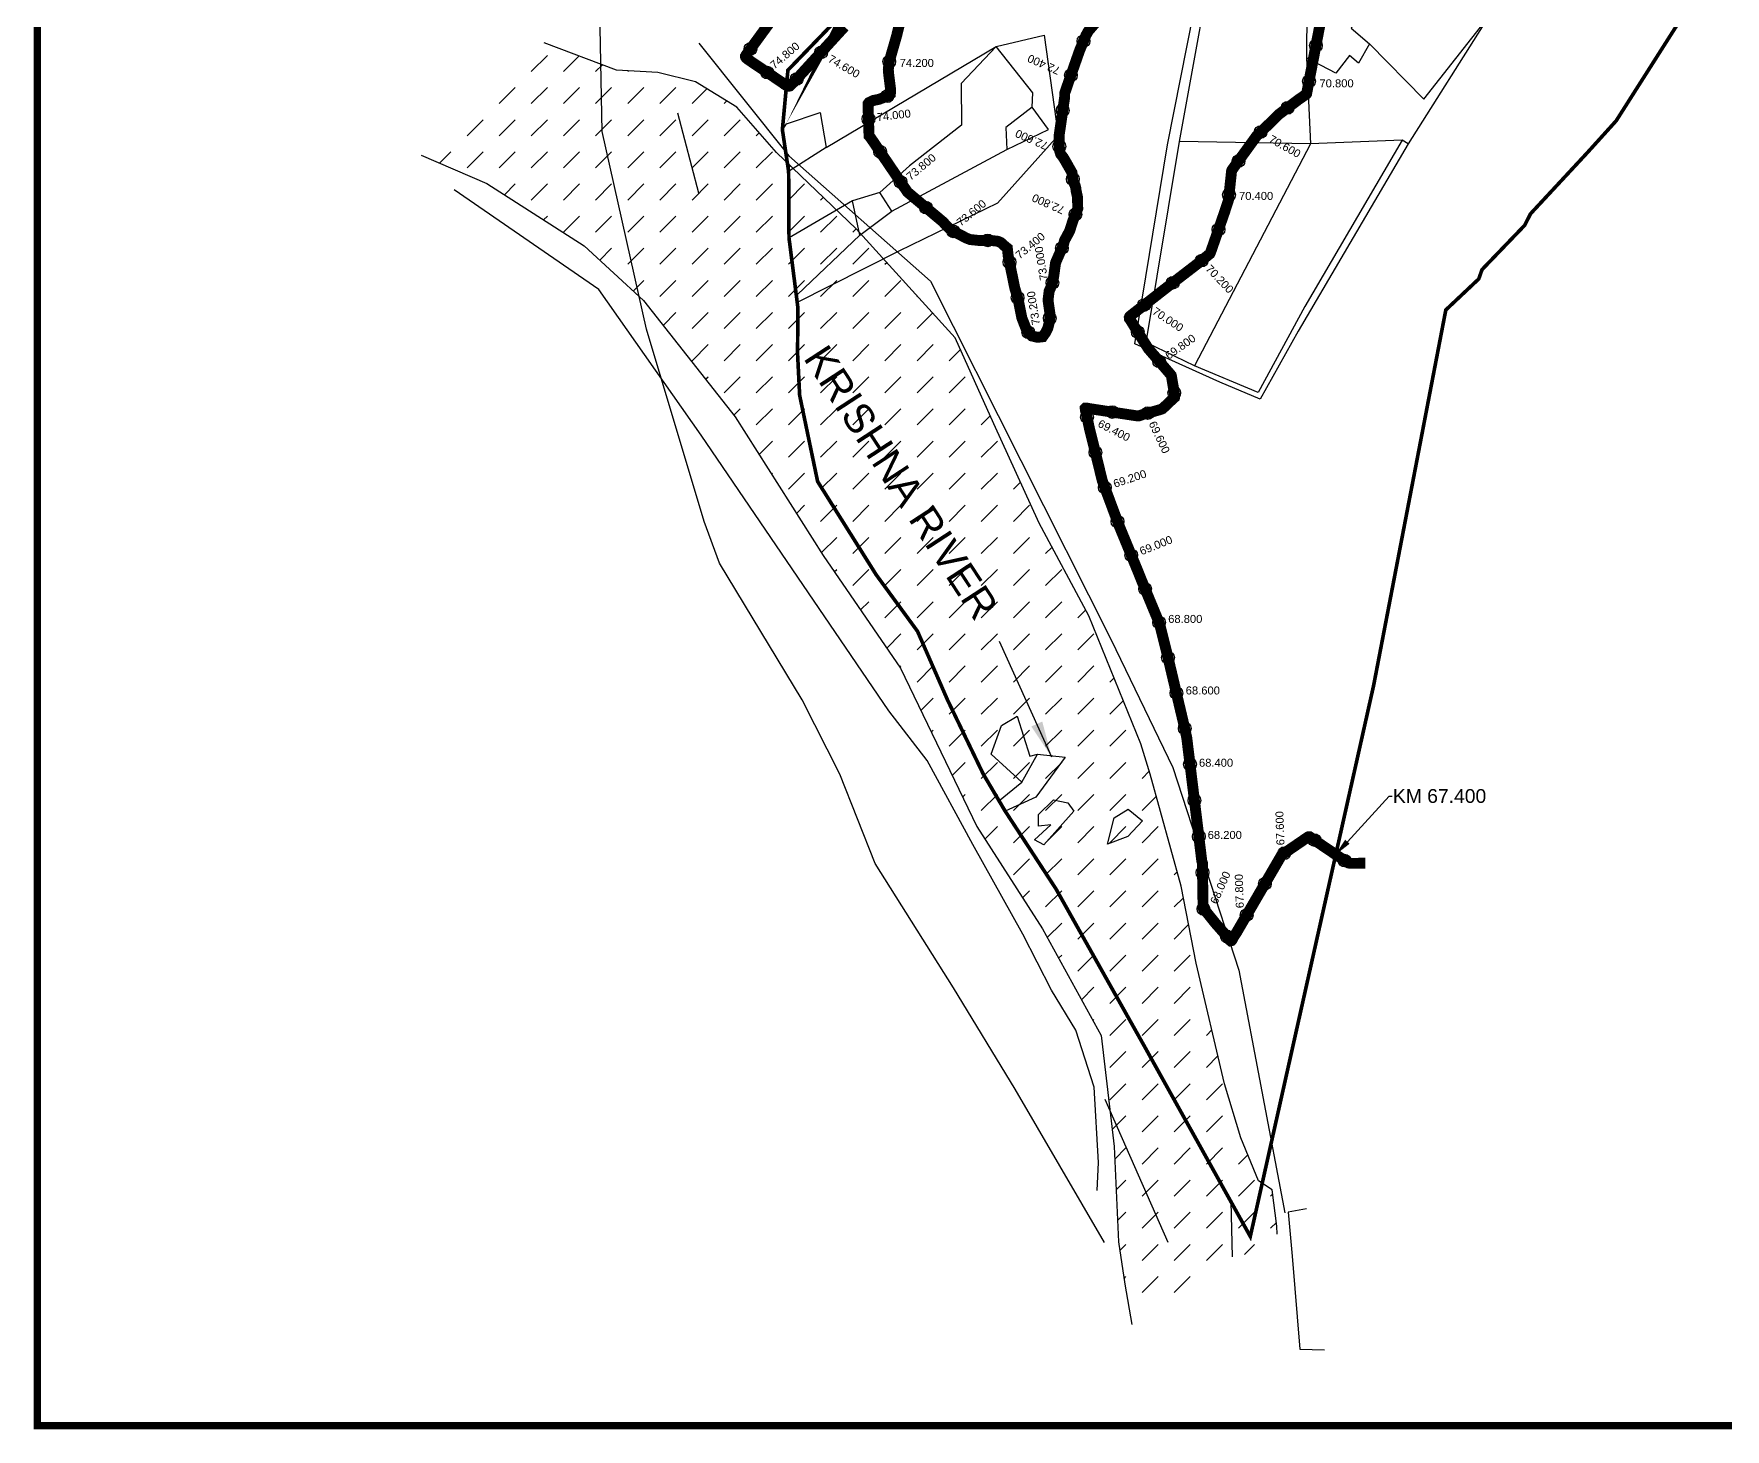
# Model space of a CAD drawing. Header units: millimetres. Extents: x 378349 to 385769, y 1843140 to 1853030.
# Drawn here: x 378349 to 382999, y 1843140 to 1846978 of the extents above; entities that cross this region are included whole.
import ezdxf
from ezdxf import colors
from ezdxf.entities.mleader import LeaderData, LeaderLine
from ezdxf.math import Vec2, Vec3

# ---------------------------------------------------------------- set-up
doc = ezdxf.new("R2010")
doc.units = ezdxf.units.MM
doc.header["$PDMODE"] = 32
doc.header["$PDSIZE"] = 35
for name, color, linetype in [('BND', 6, 'Continuous'), ('Boundry', 5, 'Continuous'), ('FRL', 3, 'Continuous'), ('Plot', 7, 'Continuous'), ('points', 161, 'Continuous'), ('ROAD', 1, 'Continuous'), ('SY.AREA', 7, 'Continuous'), ('TEXT', 7, 'Continuous')]:
    doc.layers.add(name, color=color, linetype=linetype)
doc.styles.get("Standard").update_dxf_attribs({"font": 'arial.ttf'})
doc.dimstyles.get("Standard").update_dxf_attribs({"dimtxt": 0.18, "dimasz": 0.18, "dimexe": 0.18, "dimexo": 0.0625, "dimgap": 0.09, "dimtad": 0, "dimtih": 1, "dimtoh": 1, "dimdec": 4, "dimzin": 0, "dimdsep": 46, "dimtxsty": 'Standard', "dimcen": 0.09, "dimadec": 0, "dimazin": 0, "dimtfac": 1, "dimtdec": 4, "dimtofl": 0, "dimtmove": 0, "dimatfit": 3, "dimfxl": 1, "dimtolj": 1, "dimtzin": 0, "dimarcsym": 0})
pattern_1 = [(45, (0, 0), (7.105427357601002e-15, 88.38834764831844), [62.5, -62.5])]

msp = doc.modelspace()

# ---------------------------------------------------------------- hatches: boundary and pattern name
h = msp.add_hatch()
h.set_pattern_fill('DASH', color=4, scale=500, angle=45)
h.set_pattern_definition(pattern_1)
h.paths.add_polyline_path([(381367.7435009257, 1843427.742773472), (381767.3264677152, 1843676.711494958), (381766.789963513, 1843698.611432808), (381753.6664612794, 1843798.71121211), (381716.2500094324, 1843823.006894159), (381667.3099383314, 1843941.111769705), (381622.6584459155, 1844089.777797415), (381544.3557838376, 1844421.844324334), (381503.4251854528, 1844633.693433078), (381417.8434766732, 1844942.175498353), (381392.4004311546, 1845025.035022047), (381249.4841004083, 1845377.702537159), (381113.0300533817, 1845632.51751527), (380988.4412268637, 1845905.110390029), (380881.651186148, 1846142.147625556), (380609.3417205295, 1846442.194156512), (380390.7812186249, 1846651.714723157), (380281.837338022, 1846776.73928508), (380168.2580027807, 1846846.197289445), (380063.949958837, 1846871.665352767), (379950.3706235958, 1846878.611076171), (379751.5985135496, 1846953.80600565), (379413.3301180364, 1846644.60878128), (379594.0075370957, 1846566.820613845), (379861.5910088692, 1846395.28082746), (380024.4794484383, 1846245.096024573), (380277.1495463736, 1845924.759409086), (380518.5171421731, 1845543.036113312), (380731.725134193, 1845233.639362685), (380941.2687714348, 1844797.394379838), (381122.2944682838, 1844516.124550518), (381283.2063261578, 1844222.80034836), (381319.4113127189, 1843917.421773366), (381330.9029157319, 1843655.608535604), (381348.5469826432, 1843538.650829866)])
h = msp.add_hatch()
h.set_pattern_fill('DASH', color=4, scale=500, angle=45)
h.set_pattern_definition(pattern_1)
h.paths.add_polyline_path([(381367.7435009258, 1843427.742773472), (381767.3264677153, 1843676.711494958), (381766.789963513, 1843698.611432808), (381753.6664612794, 1843798.71121211), (381716.2500094324, 1843823.006894159), (381667.3099383314, 1843941.111769705), (381622.6584459155, 1844089.777797415), (381544.3557838376, 1844421.844324334), (381503.4251854528, 1844633.693433078), (381417.8434766732, 1844942.175498353), (381392.4004311546, 1845025.035022047), (381249.4841004083, 1845377.702537159), (381113.0300533817, 1845632.51751527), (380988.4412268637, 1845905.110390029), (380881.651186148, 1846142.147625556), (380609.3417205295, 1846442.194156512), (380390.7812186249, 1846651.714723157), (380281.837338022, 1846776.73928508), (380168.2580027807, 1846846.197289445), (380063.949958837, 1846871.665352767), (379950.3706235958, 1846878.611076171), (379751.5985135496, 1846953.80600565), (379413.3301180364, 1846644.60878128), (379594.0075370957, 1846566.820613845), (379861.5910088692, 1846395.28082746), (380024.4794484383, 1846245.096024573), (380277.1495463736, 1845924.759409086), (380518.5171421731, 1845543.036113312), (380731.725134193, 1845233.639362685), (380941.2687714348, 1844797.394379838), (381122.2944682838, 1844516.124550518), (381283.2063261578, 1844222.80034836), (381319.4113127189, 1843917.421773366), (381330.9029157319, 1843655.608535604), (381348.5469826432, 1843538.650829866)])

# ---------------------------------------------------------------- linework, layer by layer
at = {"color": 4}
for points in [[(381767.3264677153, 1843676.711494958), (381766.789963513, 1843698.611432808), (381753.6664612794, 1843798.71121211), (381716.2500094324, 1843823.006894159), (381667.3099383314, 1843941.111769705), (381622.6584459155, 1844089.777797415), (381544.3557838376, 1844421.844324334), (381503.4251854528, 1844633.693433078), (381417.8434766732, 1844942.175498353), (381392.4004311546, 1845025.035022047), (381249.4841004083, 1845377.702537159), (381113.0300533817, 1845632.51751527), (380988.4412268637, 1845905.110390029), (380881.651186148, 1846142.147625556), (380609.3417205295, 1846442.194156512), (380390.7812186249, 1846651.714723157), (380281.837338022, 1846776.73928508), (380168.2580027807, 1846846.197289445), (380063.949958837, 1846871.665352767), (379950.3706235958, 1846878.611076171), (379751.5985135497, 1846953.80600565)], [(381767.3264677153, 1843676.711494958), (381766.789963513, 1843698.611432808), (381753.6664612794, 1843798.71121211), (381716.2500094324, 1843823.006894159), (381667.3099383314, 1843941.111769705), (381622.6584459155, 1844089.777797415), (381544.3557838376, 1844421.844324334), (381503.4251854528, 1844633.693433078), (381417.8434766732, 1844942.175498353), (381392.4004311546, 1845025.035022047), (381249.4841004083, 1845377.702537159), (381113.0300533817, 1845632.51751527), (380988.4412268637, 1845905.110390029), (380881.651186148, 1846142.147625556), (380609.3417205295, 1846442.194156512), (380390.7812186249, 1846651.714723157), (380281.837338022, 1846776.73928508), (380168.2580027807, 1846846.197289445), (380063.949958837, 1846871.665352767), (379950.3706235958, 1846878.611076171), (379751.5985135497, 1846953.80600565)], [(380177.1674275205, 1846952.942557683), (380424.9164107151, 1846642.908920939), (380814.0638406716, 1846298.092724168), (381310.5371239758, 1845311.161667144), (381480.0051223813, 1844960.075703001), (381662.1793098967, 1844402.249755705), (381788.8005246483, 1843735.157470668)], [(380177.1674275205, 1846952.942557683), (380424.9164107151, 1846642.908920939), (380814.0638406716, 1846298.092724168), (381310.5371239758, 1845311.161667144), (381480.0051223813, 1844960.075703001), (381662.1793098967, 1844402.249755705), (381788.8005246483, 1843735.157470668)], [(380177.1674275205, 1846952.942557683), (380424.9164107151, 1846642.908920939), (380814.0638406716, 1846298.092724168), (381310.5371239758, 1845311.161667144), (381480.0051223813, 1844960.075703001), (381662.1793098967, 1844402.249755705), (381788.8005246483, 1843735.157470668)], [(379413.330118035, 1846644.608781279), (379594.0075370957, 1846566.820613845), (379861.5910088692, 1846395.28082746), (380024.4794484383, 1846245.096024573), (380277.1495463736, 1845924.759409086), (380518.5171421731, 1845543.036113312), (380731.725134193, 1845233.639362685), (380941.2687714348, 1844797.394379838), (381122.2944682838, 1844516.124550518), (381283.2063261578, 1844222.80034836), (381319.4113127189, 1843917.421773366), (381330.9029157319, 1843655.608535604), (381348.5469826432, 1843538.650829866), (381367.7435009257, 1843427.742773472)], [(379413.330118035, 1846644.608781279), (379594.0075370957, 1846566.820613845), (379861.5910088692, 1846395.28082746), (380024.4794484383, 1846245.096024573), (380277.1495463736, 1845924.759409086), (380518.5171421731, 1845543.036113312), (380731.725134193, 1845233.639362685), (380941.2687714348, 1844797.394379838), (381122.2944682838, 1844516.124550518), (381283.2063261578, 1844222.80034836), (381319.4113127189, 1843917.421773366), (381330.9029157319, 1843655.608535604), (381348.5469826432, 1843538.650829866), (381367.7435009257, 1843427.742773472)], [(381271.9908272973, 1843796.737676972), (381276.0012040675, 1843873.314242519), (381264.2402768305, 1844080.860960695), (381213.2733972641, 1844237.500483365), (381146.6262352281, 1844347.147690862), (381068.0426382009, 1844501.255853207), (380930.8260973572, 1844747.962452051), (380805.3714375969, 1844979.005327814), (380699.5183232316, 1845116.064719162), (380183.1458944271, 1845874.321920603), (379902.5566874852, 1846274.704284043), (379504.0250566906, 1846549.122910486)], [(381271.9908272973, 1843796.737676972), (381276.0012040675, 1843873.314242519), (381264.2402768305, 1844080.860960695), (381213.2733972641, 1844237.500483365), (381146.6262352281, 1844347.147690862), (381068.0426382009, 1844501.255853207), (380930.8260973572, 1844747.962452051), (380805.3714375969, 1844979.005327814), (380699.5183232316, 1845116.064719162), (380183.1458944271, 1845874.321920603), (379902.5566874852, 1846274.704284043), (379504.0250566906, 1846549.122910486)], [(381271.9908272973, 1843796.737676972), (381276.0012040675, 1843873.314242519), (381264.2402768305, 1844080.860960695), (381213.2733972641, 1844237.500483365), (381146.6262352281, 1844347.147690862), (381068.0426382009, 1844501.255853207), (380930.8260973572, 1844747.962452051), (380805.3714375969, 1844979.005327814), (380699.5183232316, 1845116.064719162), (380183.1458944271, 1845874.321920603), (379902.5566874852, 1846274.704284043), (379504.0250566906, 1846549.122910486)]]:
    msp.add_lwpolyline(points, dxfattribs=at)
at = {"layer": 'BND', "lineweight": 30, "const_width": 10}
msp.add_lwpolyline([(380568.2549421153, 1847029.605576475), (380422.0160225868, 1846878.27202171), (380406.8238881928, 1846714.63012156), (380424.0281366577, 1846599.264874738), (380425.0203682315, 1846416.85577567), (380449.2672962332, 1846226.329021598), (380448.6460687466, 1846097.64472217), (380454.2910402617, 1845983.775910267), (380503.7083644912, 1845746.841501931), (380664.4905222919, 1845490.65302014), (380778.4516961345, 1845334.62500814), (380860.8242715875, 1845146.044171473), (380959.1613033373, 1844942.050461374), (381019.2653563477, 1844840.277204647), (381159.1189614779, 1844626.078894486), (381403.1806824381, 1844191.643510352), (381693.4151394584, 1843670.078749499), (381693.4151394584, 1843670.078749499), (382032.5825265399, 1845186.051104074), (382032.5825265399, 1845186.051104074), (382230.9938981012, 1846218.701384369), (382230.9938981012, 1846218.701384369), (382230.9938981012, 1846218.701384369), (382321.601208338, 1846304.128299496), (382330.5645984507, 1846329.67840528), (382447.7272292689, 1846451.459595152), (382464.0641586063, 1846483.388937502), (382621.3229900371, 1846652.655856589), (382699.4324131143, 1846739.008189129), (382919.9514720193, 1847086.166170573)], dxfattribs=at)
at = {"layer": 'Boundry'}
msp.add_lwpolyline([(381639.9692624155, 1843766.123465777), (381643.5980654898, 1843613.643923206)], dxfattribs=at)
msp.add_lwpolyline([(381639.9692624155, 1843766.123465777), (381643.5980654898, 1843613.643923206)], dxfattribs=at)
msp.add_lwpolyline([(381639.9692624155, 1843766.123465777), (381643.5980654898, 1843613.643923206)], dxfattribs=at)
at = {"layer": 'FRL', "color": 0, "const_width": 20}
msp.add_lwpolyline([(378358.5478343111, 1843149.91249165), (385759.1528246257, 1843149.91249165), (385759.1528246257, 1853019.954383618), (378358.5478343111, 1853019.954383618)], close=True, dxfattribs=at)
at = {"layer": 'FRL', "color": 84, "const_width": 30}
for points in [[(380665.9033461382, 1847208.144148958), (380660, 1847196), (380660.2597893518, 1847196.465013232)], [(380433.2228480263, 1847093.120113248), (380306.7281199967, 1846919.639904651), (380305.5242758674, 1846917.368503303), (380305.5242758674, 1846915.096984945), (380305.9254676721, 1846913.760845857), (380307.2631319747, 1846912.157455548), (380311.1423047091, 1846908.549798102), (380409.0755620563, 1846842.256167268), (380412.1053260201, 1846839.834992907), (380416.4985509463, 1846837.111230257), (380419.2252041561, 1846835.295466497), (380421.3459045731, 1846834.236173461), (380425.2847320836, 1846834.236173461), (380427.2538771236, 1846834.841467052), (380429.2232908789, 1846836.959936112), (380438.4638694319, 1846845.585223509), (380577.5710144373, 1846997.865062139)], [(381889.5496364821, 1847026.731704179), (381849.0128725807, 1846817.68391534), (381848.3703745197, 1846813.690709396), (381847.228066173, 1846812.050577895), (381826.3475509798, 1846797.68348463), (381770.6802398937, 1846755.771262142), (381745.4118740784, 1846730.651519647), (381710.5613926815, 1846697.094993132), (381643.9184089481, 1846605.029288126), (381642.4735272777, 1846602.893150531), (381641.8955208666, 1846600.583720879), (381634.0009367875, 1846526.759783785), (381633.7182483893, 1846522.526121949), (381632.5880322268, 1846517.821962234), (381630.5159692624, 1846511.989005445), (381622.4244169363, 1846487.188349673), (381588.8661869718, 1846390.804618501), (381584.0354936879, 1846376.921479283), (381582.1276157151, 1846373.174111698), (381580.189372924, 1846371.668307868), (381559.5877841161, 1846354.485832992), (381467.4861842005, 1846283.602946426), (381364.6950933334, 1846203.315835788), (381361.5368835005, 1846200.336171904), (381360.6595283483, 1846198.057749946), (381360.8349993788, 1846194.902804833), (381363.9932092116, 1846190.521008126), (381377.3139594743, 1846168.954981391), (381412.9923524254, 1846112.19217963), (381429.034919024, 1846093.674033706), (381473.1759600026, 1846042.336291295), (381474.9072920841, 1846040.260647955), (381475.9464137912, 1846038.946155747), (381476.7775499278, 1846035.625173208), (381485.2603515959, 1845985.406164996), (381485.7585495904, 1845981.424075018), (381485.2603515959, 1845978.337931882), (381480.6717707138, 1845974.265393045), (381454.6819045666, 1845949.597894842), (381451.75210266, 1845946.987632053), (381445.4966813463, 1845944.535684019), (381397.4211123005, 1845930.924008387), (381386.4548446853, 1845927.10514759), (381380.9217298492, 1845927.507077511), (381344.6263667819, 1845932.998715645), (381255.581671066, 1845946.629346924), (381243.96000706, 1845948.678077925), (381240.4280143735, 1845948.791811807), (381239.6304676378, 1845947.995206595), (381239.6304676378, 1845946.515613043), (381240.2001438776, 1845942.41838506), (381242.9996189086, 1845931.00369231), (381250.9404220033, 1845893.401188266), (381266.4469017631, 1845830.998964532), (381284.2944284101, 1845757.745569008), (381286.1638801082, 1845749.80876943), (381331.9521453083, 1845626.951020098), (381380.7911342584, 1845508.674452796), (381394.6839791976, 1845474.13843418), (381436.9547623325, 1845372.16161706), (381443.8045816851, 1845356.307792622), (381465.8921655901, 1845267.934343412), (381511.9961711589, 1845072.819423112), (381518.6737440635, 1845042.250634184), (381524.3331550471, 1844995.931223783), (381548.1993649101, 1844800.719536076), (381560.0419128166, 1844702.789866587), (381562.0330925037, 1844696.363200214), (381562.0161634456, 1844670.87078034), (381563.4930222256, 1844581.721670738), (381563.4930222256, 1844577.101875353), (381563.4930222256, 1844573.454785481), (381565.196945356, 1844570.050725723), (381574.9419023533, 1844559.681518809), (381598.2172074752, 1844530.731916561), (381618.766934248, 1844507.440691934), (381623.4651509346, 1844502.253397243), (381627.9161496305, 1844497.066219562), (381632.1199303355, 1844490.890891026), (381636.0764930497, 1844485.950604796), (381639.2911330761, 1844483.233511725), (381641.5166324241, 1844483.727528647), (381643.2476957903, 1844485.703596335), (381645.9678998351, 1844491.384907949), (381650.1716805401, 1844498.054253406), (381655.6118199145, 1844506.205649629), (381761.6624262477, 1844688.440675877), (381777.538658133, 1844715.771208453), (381778.5960524742, 1844717.821694607), (381781.0840865797, 1844720.431255335), (381850.939560618, 1844768.244066488), (381852.8232542221, 1844769.498532481), (381854.4556991071, 1844769.812119726), (381856.4022720698, 1844769.812119726), (381857.6582469493, 1844768.996792888), (381859.5419405533, 1844767.491457098), (381894.9768775265, 1844743.103730203), (381960.306381326, 1844698.989259376), (381963.9184511442, 1844697.257391905), (381969.553409044, 1844696.391399665), (381982.864216844, 1844696.387538329), (382009.7004689546, 1844697.160523394)], [(380728.3672709658, 1847003.127360347), (380724.8143184931, 1846988.931335945), (380721.2613660205, 1846973.946663021), (380699.8211170502, 1846899.274870262), (380699.117351922, 1846892.596515022), (380698.7653350002, 1846885.566661242), (380698.061569872, 1846879.942801621), (380699.117351922, 1846867.640703769), (380703.9813658916, 1846828.341435305), (380703.9813658916, 1846821.492596253), (380703.9813658916, 1846816.165708433), (380703.7274300206, 1846812.360888856), (380701.1880713105, 1846810.331581543), (380698.1408408582, 1846807.795035158), (380672.0808400418, 1846798.021527), (380656.154627128, 1846794.767474276), (380644.9336174962, 1846789.343936059), (380642.7618611897, 1846786.451327739), (380642.3999018053, 1846778.135298212), (380645.1214494262, 1846697.468138553), (380649.5340218474, 1846692.325658755), (380750.7345874017, 1846543.078255593), (380848.4692642106, 1846461.00732497), (380859.1541870035, 1846449.148110598), (380872.2134773693, 1846437.288896226), (380913.7659847548, 1846415.942380562), (380923.2637237613, 1846412.384569446), (380945.8210218489, 1846410.012773376), (380963.6290473603, 1846410.012773376), (380979.0629740141, 1846410.012773376), (380999.2456358137, 1846407.640977306), (381007.5561910338, 1846404.08316619), (381019.4282976132, 1846393.409849853), (381025.3644852605, 1846388.666257713), (381027.7388528333, 1846367.319625039), (381045.9491450103, 1846278.450052724), (381051.8882885249, 1846259.168649485), (381057.0852406365, 1846237.662531955), (381065.2514957903, 1846196.875011185), (381077.1300515346, 1846166.469802469), (381084.5541152855, 1846154.604269548), (381092.7203704392, 1846147.18839923), (381108.310958059, 1846143.480464071), (381122.4166254425, 1846144.963684939), (381129.8404204781, 1846155.345879982), (381136.5220241108, 1846167.952906327), (381140.2340559862, 1846182.784763973), (381143.2036277435, 1846203.549271069), (381137.264484229, 1846245.820012707), (381140.2340559862, 1846270.292454962), (381148.4005798552, 1846288.832247767), (381152.8550718487, 1846311.079975732), (381158.0517552452, 1846348.901171776), (381179.6263618192, 1846398.122083269), (381182.5962022917, 1846409.98749918), (381196.70160096, 1846435.943162303), (381205.610584947, 1846464.123656728), (381218.9737922124, 1846497.49530718), (381218.2203147708, 1846529.677315271), (381214.8167679536, 1846544.636713998), (381213.4554567127, 1846555.516319258), (381211.4132211363, 1846562.31601404), (381206.6480943629, 1846571.835610138), (381204.6061275017, 1846582.715215398), (381203.2445475457, 1846596.314604963), (381184.1697985464, 1846629.823040298), (381179.404671773, 1846637.982627233), (381171.9169225181, 1846647.502340341), (381168.5133757008, 1846659.061774667), (381168.5133757008, 1846665.181523373), (381167.8324513651, 1846677.421137796), (381167.8324513651, 1846699.180231306), (381183.0766650825, 1846804.665130221), (381183.0766650825, 1846814.786392593), (381193.6143319418, 1846845.555034886), (381224.0414923094, 1846932.3977571), (381241.523297559, 1846974.255803881), (381248.4134241926, 1846986.401342129), (381273.9467432025, 1847015.955418896)]]:
    msp.add_lwpolyline(points, dxfattribs=at)
at = {"layer": 'Plot'}
for points in [[(382127.6531888254, 1846675.797139245), (381825.2953496658, 1846160.63899603), (381720.3571486868, 1845973.11364973), (381610.0283073465, 1846020.25940343), (381375.8714760157, 1846125.693664773), (381465.6214435914, 1846672.93374205), (381591.8566730612, 1847312.804916829), (381404.7647881258, 1847457.978945302), (381619.0210551118, 1847679.619330159), (381657.2636550129, 1847711.936290769), (381673.9542980989, 1847844.936851467), (381775.7163218791, 1848003.344323089), (381433.6713804855, 1848326.105845345), (381486.4220895851, 1848531.092884948), (381326.7251481864, 1848699.714820355), (381272.5529771387, 1848673.219943246)], [(382127.6531888254, 1846675.797139245), (381825.2953496658, 1846160.63899603), (381720.3571486868, 1845973.11364973), (381610.0283073465, 1846020.25940343), (381375.8714760157, 1846125.693664773), (381465.6214435914, 1846672.93374205), (381591.8566730612, 1847312.804916829), (381404.7647881258, 1847457.978945302), (381619.0210551118, 1847679.619330159), (381657.2636550129, 1847711.936290769), (381673.9542980989, 1847844.936851467), (381775.7163218791, 1848003.344323089), (381433.6713804855, 1848326.105845345), (381486.4220895851, 1848531.092884948), (381326.7251481864, 1848699.714820355), (381272.5529771387, 1848673.219943246)], [(382127.6531888254, 1846675.797139245), (381825.2953496658, 1846160.63899603), (381720.3571486868, 1845973.11364973), (381610.0283073465, 1846020.25940343), (381375.8714760157, 1846125.693664773), (381465.6214435914, 1846672.93374205), (381591.8566730612, 1847312.804916829), (381404.7647881258, 1847457.978945302), (381619.0210551118, 1847679.619330159), (381657.2636550129, 1847711.936290769), (381673.9542980989, 1847844.936851467), (381775.7163218791, 1848003.344323089), (381433.6713804855, 1848326.105845345), (381486.4220895851, 1848531.092884948), (381326.7251481864, 1848699.714820355), (381272.5529771387, 1848673.219943246)], [(382346.799707734, 1847021.871255794), (382127.6531888254, 1846675.797139245), (382111.3291602919, 1846685.693791511), (381859.3811751917, 1846675.597285693), (381498.7414856569, 1846682.202982995), (381611.4651191182, 1847303.272575594), (381643.2579230327, 1847446.705641149)], [(382346.799707734, 1847021.871255794), (382127.6531888254, 1846675.797139245), (382111.3291602919, 1846685.693791511), (381859.3811751917, 1846675.597285693), (381498.7414856569, 1846682.202982995), (381611.4651191182, 1847303.272575594), (381643.2579230327, 1847446.705641149)], [(382346.799707734, 1847021.871255794), (382127.6531888254, 1846675.797139245), (382111.3291602919, 1846685.693791511), (381859.3811751917, 1846675.597285693), (381498.7414856569, 1846682.202982995), (381611.4651191182, 1847303.272575594), (381643.2579230327, 1847446.705641149)], [(381856.4124763537, 1847390.95895244), (381823.7832388033, 1847332.724357903), (381839.7869933386, 1847287.788899906), (381843.1074369725, 1847175.22132096), (381870.6439593134, 1847160.36195502), (381848.6113823478, 1847046.722634979), (381847.6396858667, 1846912.516323642), (381859.3811751917, 1846675.597285693), (381540.3741626347, 1846065.087755011), (381407.2217820831, 1846128.9416373), (381498.7414856569, 1846682.202982995)], [(381856.4124763537, 1847390.95895244), (381823.7832388033, 1847332.724357903), (381839.7869933386, 1847287.788899906), (381843.1074369725, 1847175.22132096), (381870.6439593134, 1847160.36195502), (381848.6113823478, 1847046.722634979), (381847.6396858667, 1846912.516323642), (381859.3811751917, 1846675.597285693), (381540.3741626347, 1846065.087755011), (381407.2217820831, 1846128.9416373), (381498.7414856569, 1846682.202982995)], [(381856.4124763537, 1847390.95895244), (381823.7832388033, 1847332.724357903), (381839.7869933386, 1847287.788899906), (381843.1074369725, 1847175.22132096), (381870.6439593134, 1847160.36195502), (381848.6113823478, 1847046.722634979), (381847.6396858667, 1846912.516323642), (381859.3811751917, 1846675.597285693), (381540.3741626347, 1846065.087755011), (381407.2217820831, 1846128.9416373), (381498.7414856569, 1846682.202982995)], [(382006.099062138, 1847274.659888974), (381990.4039582069, 1847226.53680796), (382012.9601951375, 1847200.074254169), (381988.7388441103, 1847113.543897188), (382019.9863130436, 1847090.131381539), (381970.9261225237, 1846993.701227862), (382021.0186975031, 1846950.83797138), (382170.2674352775, 1846798.234887017), (382346.799707734, 1847021.871255794)], [(382006.099062138, 1847274.659888974), (381990.4039582069, 1847226.53680796), (382012.9601951375, 1847200.074254169), (381988.7388441103, 1847113.543897188), (382019.9863130436, 1847090.131381539), (381970.9261225237, 1846993.701227862), (382021.0186975031, 1846950.83797138), (382170.2674352775, 1846798.234887017), (382346.799707734, 1847021.871255794)], [(382006.099062138, 1847274.659888974), (381990.4039582069, 1847226.53680796), (382012.9601951375, 1847200.074254169), (381988.7388441103, 1847113.543897188), (382019.9863130436, 1847090.131381539), (381970.9261225237, 1846993.701227862), (382021.0186975031, 1846950.83797138), (382170.2674352775, 1846798.234887017), (382346.799707734, 1847021.871255794)], [(380447.9287061961, 1846261.533170632), (380619.7549310478, 1846424.562778174), (380707.7556632553, 1846490.359867797), (381024.1845948601, 1846660.062449801), (381138.6151981991, 1846715.358992463), (381093.9999639991, 1846776.694366719), (381095.6184108867, 1846815.847281023), (380994.231438101, 1846943.521851066), (380898.0246736954, 1846841.499649994), (380899.2379165638, 1846727.362540759), (380756.0161134396, 1846615.227116059), (380675.1936597026, 1846541.517642366), (380599.2925597208, 1846518.567625069), (380425.0203682315, 1846416.85577567)], [(380447.9287061961, 1846261.533170632), (380619.7549310478, 1846424.562778174), (380707.7556632553, 1846490.359867797), (381024.1845948601, 1846660.062449801), (381138.6151981991, 1846715.358992463), (381093.9999639991, 1846776.694366719), (381095.6184108867, 1846815.847281023), (380994.231438101, 1846943.521851066), (380898.0246736954, 1846841.499649994), (380899.2379165638, 1846727.362540759), (380756.0161134396, 1846615.227116059), (380675.1936597026, 1846541.517642366), (380599.2925597208, 1846518.567625069), (380425.0203682315, 1846416.85577567)], [(380447.9287061961, 1846261.533170632), (380619.7549310478, 1846424.562778174), (380707.7556632553, 1846490.359867797), (381024.1845948601, 1846660.062449801), (381138.6151981991, 1846715.358992463), (381093.9999639991, 1846776.694366719), (381095.6184108867, 1846815.847281023), (380994.231438101, 1846943.521851066), (380898.0246736954, 1846841.499649994), (380899.2379165638, 1846727.362540759), (380756.0161134396, 1846615.227116059), (380675.1936597026, 1846541.517642366), (380599.2925597208, 1846518.567625069), (380425.0203682315, 1846416.85577567)], [(380527.5847113973, 1846665.219909609), (380994.231438101, 1846943.521851066), (381127.0798239508, 1846974.692563404), (381164.834782263, 1846698.248479042), (380998.2589376874, 1846512.906421775), (380727.2097851604, 1846380.303846406), (380445.9798566599, 1846238.75333476)], [(380527.5847113973, 1846665.219909609), (380994.231438101, 1846943.521851066), (381127.0798239508, 1846974.692563404), (381164.834782263, 1846698.248479042), (380998.2589376874, 1846512.906421775), (380727.2097851604, 1846380.303846406), (380445.9798566599, 1846238.75333476)], [(380527.5847113973, 1846665.219909609), (380994.231438101, 1846943.521851066), (381127.0798239508, 1846974.692563404), (381164.834782263, 1846698.248479042), (380998.2589376874, 1846512.906421775), (380727.2097851604, 1846380.303846406), (380445.9798566599, 1846238.75333476)], [(382021.0186975031, 1846950.83797138), (381990.5945181071, 1846897.356581683), (381966.5077270691, 1846918.592799961), (381929.0267697668, 1846870.328939201), (381847.6396858667, 1846912.516323642)], [(382021.0186975031, 1846950.83797138), (381990.5945181071, 1846897.356581683), (381966.5077270691, 1846918.592799961), (381929.0267697668, 1846870.328939201), (381847.6396858667, 1846912.516323642)], [(382021.0186975031, 1846950.83797138), (381990.5945181071, 1846897.356581683), (381966.5077270691, 1846918.592799961), (381929.0267697668, 1846870.328939201), (381847.6396858667, 1846912.516323642)], [(380406.8238881928, 1846714.63012156), (380418.0162113206, 1846730.418773125), (380510.3968749252, 1846761.756269961), (380527.5847113973, 1846665.219909609), (380424.0281366577, 1846599.264874738)], [(380406.8238881928, 1846714.63012156), (380418.0162113206, 1846730.418773125), (380510.3968749252, 1846761.756269961), (380527.5847113973, 1846665.219909609), (380424.0281366577, 1846599.264874738)], [(380406.8238881928, 1846714.63012156), (380418.0162113206, 1846730.418773125), (380510.3968749252, 1846761.756269961), (380527.5847113973, 1846665.219909609), (380424.0281366577, 1846599.264874738)], [(381093.9999639991, 1846776.694366719), (381021.6684865454, 1846720.61403674), (381024.1845948601, 1846660.062449801)], [(381093.9999639991, 1846776.694366719), (381021.6684865454, 1846720.61403674), (381024.1845948601, 1846660.062449801)], [(381093.9999639991, 1846776.694366719), (381021.6684865454, 1846720.61403674), (381024.1845948601, 1846660.062449801)], [(382111.3291602919, 1846685.693791511), (381842.9238144188, 1846228.331278221), (381715.2487698366, 1845991.714090277), (381540.3741626347, 1846065.087755011)], [(382111.3291602919, 1846685.693791511), (381842.9238144188, 1846228.331278221), (381715.2487698366, 1845991.714090277), (381540.3741626347, 1846065.087755011)], [(382111.3291602919, 1846685.693791511), (381842.9238144188, 1846228.331278221), (381715.2487698366, 1845991.714090277), (381540.3741626347, 1846065.087755011)], [(380707.7556632553, 1846490.359867797), (380675.1936597026, 1846541.517642366)], [(380707.7556632553, 1846490.359867797), (380675.1936597026, 1846541.517642366)], [(380707.7556632553, 1846490.359867797), (380675.1936597026, 1846541.517642366)], [(380619.7549310478, 1846424.562778174), (380599.2925597208, 1846518.567625069)], [(380619.7549310478, 1846424.562778174), (380599.2925597208, 1846518.567625069)], [(380619.7549310478, 1846424.562778174), (380599.2925597208, 1846518.567625069)], [(381064.9695065372, 1844919.95068785), (380980.5146192767, 1844996.694566775), (381009.1958289719, 1845075.341748929), (381051.9711517412, 1845101.186542774)], [(381064.9695065372, 1844919.95068785), (380980.5146192767, 1844996.694566775), (381009.1958289719, 1845075.341748929), (381051.9711517412, 1845101.186542774)], [(381064.9695065372, 1844919.95068785), (380980.5146192767, 1844996.694566775), (381009.1958289719, 1845075.341748929), (381051.9711517412, 1845101.186542774)], [(381051.9711517412, 1845101.186542774), (381087.5736127478, 1844991.160292427), (381108.3628480749, 1844996.559083854), (381184.1193496851, 1844988.928985276), (381103.514902532, 1844878.856451694), (381019.2653563477, 1844840.277204647), (381019.2653563477, 1844840.277204647), (381001.4127264551, 1844867.938403666), (381064.9695065372, 1844919.95068785), (381108.3628480749, 1844996.559083854)], [(381051.9711517412, 1845101.186542774), (381087.5736127478, 1844991.160292427), (381108.3628480749, 1844996.559083854), (381184.1193496851, 1844988.928985276), (381103.514902532, 1844878.856451694), (381019.2653563477, 1844840.277204647), (381019.2653563477, 1844840.277204647), (381001.4127264551, 1844867.938403666), (381064.9695065372, 1844919.95068785), (381108.3628480749, 1844996.559083854)], [(381051.9711517412, 1845101.186542774), (381087.5736127478, 1844991.160292427), (381108.3628480749, 1844996.559083854), (381184.1193496851, 1844988.928985276), (381103.514902532, 1844878.856451694), (381019.2653563477, 1844840.277204647), (381019.2653563477, 1844840.277204647), (381001.4127264551, 1844867.938403666), (381064.9695065372, 1844919.95068785), (381108.3628480749, 1844996.559083854)], [(381152.5609832338, 1844871.138059114), (381191.3140310989, 1844862.708632133), (381207.7745294971, 1844839.54899257), (381125.4446202214, 1844747.815569699), (381099.8269943192, 1844761.344236708), (381144.59114604, 1844802.033400572), (381111.1359760144, 1844799.046565992), (381111.1275918522, 1844831.189053862)], [(381152.5609832338, 1844871.138059114), (381191.3140310989, 1844862.708632133), (381207.7745294971, 1844839.54899257), (381125.4446202214, 1844747.815569699), (381099.8269943192, 1844761.344236708), (381144.59114604, 1844802.033400572), (381111.1359760144, 1844799.046565992), (381111.1275918522, 1844831.189053862)], [(381152.5609832338, 1844871.138059114), (381191.3140310989, 1844862.708632133), (381207.7745294971, 1844839.54899257), (381125.4446202214, 1844747.815569699), (381099.8269943192, 1844761.344236708), (381144.59114604, 1844802.033400572), (381111.1359760144, 1844799.046565992), (381111.1275918522, 1844831.189053862)], [(381152.5609832338, 1844871.138059114), (381111.1275918522, 1844831.189053862)], [(381152.5609832338, 1844871.138059114), (381111.1275918522, 1844831.189053862)], [(381152.5609832338, 1844871.138059114), (381111.1275918522, 1844831.189053862)], [(381319.0984050354, 1844821.803274151), (381358.0398340072, 1844845.836457954), (381397.0082180368, 1844813.247455339), (381356.7589060147, 1844770.551410379), (381300.7723152106, 1844749.172948314), (381319.0984050354, 1844821.803274151)], [(381319.0984050354, 1844821.803274151), (381358.0398340072, 1844845.836457954), (381397.0082180368, 1844813.247455339), (381356.7589060147, 1844770.551410379), (381300.7723152106, 1844749.172948314), (381319.0984050354, 1844821.803274151)], [(381319.0984050354, 1844821.803274151), (381358.0398340072, 1844845.836457954), (381397.0082180368, 1844813.247455339), (381356.7589060147, 1844770.551410379), (381300.7723152106, 1844749.172948314), (381319.0984050354, 1844821.803274151)]]:
    msp.add_lwpolyline(points, dxfattribs=at)
at = {"layer": 'points'}
for p in [(380318.9161926278, 1846936.355141842), (380318.9161926278, 1846936.355141842), (380318.9161926278, 1846936.355141842), (380513.4649030298, 1846927.688448997), (380513.4649030298, 1846927.688448997), (380513.4649030298, 1846927.688448997), (381234.8603286378, 1846958.302138866), (381234.8603286378, 1846958.302138866), (381234.8603286378, 1846958.302138866), (381873.8682517591, 1846945.862920222), (381873.8682517591, 1846945.862920222), (381873.8682517591, 1846945.862920222), (380700.6055673133, 1846902.006942429), (380700.6055673133, 1846902.006942429), (380700.6055673133, 1846902.006942429), (380365.5409079637, 1846871.725934383), (380365.5409079637, 1846871.725934383), (380365.5409079637, 1846871.725934383), (380446.0197157566, 1846853.856567579), (380446.0197157566, 1846853.856567579), (380446.0197157566, 1846853.856567579), (381200.2578971087, 1846864.516557332), (381200.2578971087, 1846864.516557332), (381200.2578971087, 1846864.516557332), (381854.831705052, 1846847.691590958), (381854.831705052, 1846847.691590958), (381854.831705052, 1846847.691590958), (380695.720507187, 1846806.887316427), (380695.720507187, 1846806.887316427), (380695.720507187, 1846806.887316427), (380643.5494847816, 1846744.061452588), (380643.5494847816, 1846744.061452588), (380643.5494847816, 1846744.061452588), (381177.7468124299, 1846767.784319002), (381177.7468124299, 1846767.784319002), (381177.7468124299, 1846767.784319002), (381795.9545673103, 1846774.800441264), (381795.9545673103, 1846774.800441264), (381795.9545673103, 1846774.800441264), (381721.8325174725, 1846707.947635126), (381721.8325174725, 1846707.947635126), (381721.8325174725, 1846707.947635126), (380675.6890837523, 1846653.752998143), (380675.6890837523, 1846653.752998143), (380675.6890837523, 1846653.752998143), (381168.3281594552, 1846668.510785249), (381168.3281594552, 1846668.510785249), (381168.3281594552, 1846668.510785249), (381661.0996451846, 1846628.764759415), (381661.0996451846, 1846628.764759415), (381661.0996451846, 1846628.764759415), (380731.8109493524, 1846570.986240314), (380731.8109493524, 1846570.986240314), (380731.8109493524, 1846570.986240314), (381205.4750419967, 1846578.08563649), (381205.4750419967, 1846578.08563649), (381205.4750419967, 1846578.08563649), (381634.9053675162, 1846535.217308152), (381634.9053675162, 1846535.217308152), (381634.9053675162, 1846535.217308152), (380801.4930997436, 1846500.454711105), (380801.4930997436, 1846500.454711105), (380801.4930997436, 1846500.454711105), (381212.5060826762, 1846481.343635086), (381212.5060826762, 1846481.343635086), (381212.5060826762, 1846481.343635086), (380876.7095747298, 1846434.979143607), (380876.7095747298, 1846434.979143607), (380876.7095747298, 1846434.979143607), (381605.9391106451, 1846439.840342), (381605.9391106451, 1846439.840342), (381605.9391106451, 1846439.840342), (380971.336889817, 1846410.012773376), (380971.336889817, 1846410.012773376), (380971.336889817, 1846410.012773376), (381175.5623627573, 1846388.850362024), (381175.5623627573, 1846388.850362024), (381175.5623627573, 1846388.850362024), (381031.3262189982, 1846349.812618907), (381031.3262189982, 1846349.812618907), (381031.3262189982, 1846349.812618907), (381559.6711140586, 1846354.555333197), (381559.6711140586, 1846354.555333197), (381559.6711140586, 1846354.555333197), (381149.28093753, 1846293.229148264), (381149.28093753, 1846293.229148264), (381149.28093753, 1846293.229148264), (381480.4261407907, 1846293.561747099), (381480.4261407907, 1846293.561747099), (381480.4261407907, 1846293.561747099), (381053.527641842, 1846252.384649103), (381053.527641842, 1846252.384649103), (381053.527641842, 1846252.384649103), (381401.5452743403, 1846232.098432943), (381401.5452743403, 1846232.098432943), (381401.5452743403, 1846232.098432943), (381142.0824923576, 1846195.709816232), (381142.0824923576, 1846195.709816232), (381142.0824923576, 1846195.709816232), (381082.7598641133, 1846157.47193705), (381082.7598641133, 1846157.47193705), (381082.7598641133, 1846157.47193705), (381383.991715716, 1846158.330955968), (381383.991715716, 1846158.330955968), (381383.991715716, 1846158.330955968), (381442.7281402939, 1846077.748286357), (381442.7281402939, 1846077.748286357), (381442.7281402939, 1846077.748286357), (381484.3552198518, 1845990.764632666), (381484.3552198518, 1845990.764632666), (381484.3552198518, 1845990.764632666), (381244.460290173, 1845924.086898571), (381244.460290173, 1845924.086898571), (381244.460290173, 1845924.086898571), (381314.0007178187, 1845937.686776235), (381314.0007178187, 1845937.686776235), (381314.0007178187, 1845937.686776235), (381411.9974071898, 1845935.051006816), (381411.9974071898, 1845935.051006816), (381411.9974071898, 1845935.051006816), (381267.4736675089, 1845826.784706794), (381267.4736675089, 1845826.784706794), (381267.4736675089, 1845826.784706794), (381293.4233801276, 1845730.330288868), (381293.4233801276, 1845730.330288868), (381293.4233801276, 1845730.330288868), (381328.3461575148, 1845636.626502288), (381328.3461575148, 1845636.626502288), (381328.3461575148, 1845636.626502288), (381366.1776502115, 1845544.064880947), (381366.1776502115, 1845544.064880947), (381366.1776502115, 1845544.064880947), (381404.0599731047, 1845451.519169878), (381404.0599731047, 1845451.519169878), (381404.0599731047, 1845451.519169878), (381442.5451313753, 1845359.222775203), (381442.5451313753, 1845359.222775203), (381442.5451313753, 1845359.222775203), (381467.2104533217, 1845262.355270563), (381467.2104533217, 1845262.355270563), (381467.2104533217, 1845262.355270563), (381490.2063537627, 1845165.0352389), (381490.2063537627, 1845165.0352389), (381490.2063537627, 1845165.0352389), (381513.1154673534, 1845067.695476192), (381513.1154673534, 1845067.695476192), (381513.1154673534, 1845067.695476192), (381527.6450747319, 1844968.841650913), (381527.6450747319, 1844968.841650913), (381527.6450747319, 1844968.841650913), (381539.7805264789, 1844869.580728034), (381539.7805264789, 1844869.580728034), (381539.7805264789, 1844869.580728034), (381551.8761628097, 1844770.314963856), (381551.8761628097, 1844770.314963856), (381551.8761628097, 1844770.314963856), (381869.8888218465, 1844760.370323642), (381869.8888218465, 1844760.370323642), (381869.8888218465, 1844760.370323642), (381786.8545566252, 1844724.380872718), (381786.8545566252, 1844724.380872718), (381786.8545566252, 1844724.380872718), (381952.6116526696, 1844704.185210104), (381952.6116526696, 1844704.185210104), (381952.6116526696, 1844704.185210104), (381562.0163211867, 1844671.108312896), (381562.0163211867, 1844671.108312896), (381562.0163211867, 1844671.108312896), (381733.7536049398, 1844640.482772009), (381733.7536049398, 1844640.482772009), (381733.7536049398, 1844640.482772009), (381564.5378549195, 1844571.367441948), (381564.5378549195, 1844571.367441948), (381564.5378549195, 1844571.367441948), (381683.4561137406, 1844554.052670893), (381683.4561137406, 1844554.052670893), (381683.4561137406, 1844554.052670893), (381629.1864448041, 1844495.200163603), (381629.1864448041, 1844495.200163603), (381629.1864448041, 1844495.200163603)]:
    msp.add_point(p, dxfattribs=at)
at = {"layer": 'ROAD'}
msp.add_lwpolyline([(381292.6148642925, 1843653.765531942), (381046.435519616, 1844074.806000204), (380876.9321012931, 1844353.974548656), (380661.7901856541, 1844696.298821335), (380564.4635283374, 1844941.305467944), (380461.1593496778, 1845146.568800248), (380234.0180568723, 1845522.269827342), (380192.0068147601, 1845636.700294366), (380032.9971564325, 1846165.702909492), (379911.4282856351, 1846709.750597756), (379897.5141638859, 1847423.475113461)], dxfattribs=at)
msp.add_lwpolyline([(381292.6148642925, 1843653.765531942), (381046.435519616, 1844074.806000204), (380876.9321012931, 1844353.974548656), (380661.7901856541, 1844696.298821335), (380564.4635283374, 1844941.305467944), (380461.1593496778, 1845146.568800248), (380234.0180568723, 1845522.269827342), (380192.0068147601, 1845636.700294366), (380032.9971564325, 1846165.702909492), (379911.4282856351, 1846709.750597756), (379897.5141638859, 1847423.475113461)], dxfattribs=at)
msp.add_lwpolyline([(381292.6148642925, 1843653.765531942), (381046.435519616, 1844074.806000204), (380876.9321012931, 1844353.974548656), (380661.7901856541, 1844696.298821335), (380564.4635283374, 1844941.305467944), (380461.1593496778, 1845146.568800248), (380234.0180568723, 1845522.269827342), (380192.0068147601, 1845636.700294366), (380032.9971564325, 1846165.702909492), (379911.4282856351, 1846709.750597756), (379897.5141638859, 1847423.475113461)], dxfattribs=at)
at = {"layer": 'SY.AREA', "linetype": 'ByBlock'}
msp.add_lwpolyline([(381847.5531017283, 1843746.309335046), (381797.2221079901, 1843736.755976823), (381808.2638729649, 1843616.102697982), (381829.3543031734, 1843360.154502758), (381897.3229491087, 1843358.429798108)], dxfattribs=at)
msp.add_lwpolyline([(381847.5531017283, 1843746.309335046), (381797.2221079901, 1843736.755976823), (381808.2638729649, 1843616.102697982), (381829.3543031734, 1843360.154502758), (381897.3229491087, 1843358.429798108)], dxfattribs=at)
msp.add_lwpolyline([(381847.5531017283, 1843746.309335046), (381797.2221079901, 1843736.755976823), (381808.2638729649, 1843616.102697982), (381829.3543031734, 1843360.154502758), (381897.3229491087, 1843358.429798108)], dxfattribs=at)

# ---------------------------------------------------------------- texts
at = {"layer": 'points', "color": 1}
for s, rotation, p in [('74.800', 40.2930821200971, (380384.7372921056, 1846880.108423551)), ('74.800', 40.2930821200971, (380384.7372921056, 1846880.108423551)), ('74.800', 40.2930821200971, (380384.7372921056, 1846880.108423551)), ('74.600', 329.8451651225271, (380530.1559427304, 1846902.744995469)), ('74.600', 329.8451651225271, (380530.1559427304, 1846902.744995469)), ('74.600', 329.8451651225271, (380530.1559427304, 1846902.744995469)), ('72.400', 156.2035283456661, (381173.0702721155, 1846884.85490245)), ('72.400', 156.2035283456661, (381173.0702721155, 1846884.85490245)), ('72.400', 156.2035283456661, (381173.0702721155, 1846884.85490245)), ('74.000', 6.969283528005657, (380667.6633783608, 1846737.596482555)), ('74.000', 6.969283528005657, (380667.6633783608, 1846737.596482555)), ('74.000', 6.969283528005657, (380667.6633783608, 1846737.596482555)), ('72.600', 156.2035283456661, (381139.5430078174, 1846678.238034029)), ('72.600', 156.2035283456661, (381139.5430078174, 1846678.238034029)), ('72.600', 156.2035283456661, (381139.5430078174, 1846678.238034029)), ('70.600', 330.7124614173757, (381741.9253090904, 1846681.981653988)), ('70.600', 330.7124614173757, (381741.9253090904, 1846681.981653988)), ('70.600', 330.7124614173757, (381741.9253090904, 1846681.981653988)), ('73.800', 39.63523287213676, (380759.2091038121, 1846573.842561191)), ('73.800', 39.63523287213676, (380759.2091038121, 1846573.842561191)), ('73.800', 39.63523287213676, (380759.2091038121, 1846573.842561191)), ('72.800', 156.2035283456661, (381185.4983414799, 1846501.305222076)), ('72.800', 156.2035283456661, (381185.4983414799, 1846501.305222076)), ('72.800', 156.2035283456661, (381185.4983414799, 1846501.305222076)), ('73.600', 39.63523287213676, (380897.2267983583, 1846447.351307669)), ('73.600', 39.63523287213676, (380897.2267983583, 1846447.351307669)), ('73.600', 39.63523287213676, (380897.2267983583, 1846447.351307669)), ('73.400', 39.63523287213676, (381059.035329144, 1846357.251725219)), ('73.400', 39.63523287213676, (381059.035329144, 1846357.251725219)), ('73.400', 39.63523287213676, (381059.035329144, 1846357.251725219)), ('73.000', 99.13892177019353, (381137.1246447553, 1846301.962405525)), ('73.000', 99.13892177019353, (381137.1246447553, 1846301.962405525)), ('73.000', 99.13892177019353, (381137.1246447553, 1846301.962405525)), ('70.200', 313.7487869396027, (381568.7285748858, 1846330.195035695)), ('70.200', 313.7487869396027, (381568.7285748858, 1846330.195035695)), ('70.200', 313.7487869396027, (381568.7285748858, 1846330.195035695)), ('73.200', 99.13892177019353, (381115.4202844592, 1846179.018359953)), ('73.200', 99.13892177019353, (381115.4202844592, 1846179.018359953)), ('73.200', 99.13892177019353, (381115.4202844592, 1846179.018359953)), ('69.800', 35.48170581759552, (381469.2656801606, 1846081.309556408)), ('69.800', 35.48170581759552, (381469.2656801606, 1846081.309556408)), ('69.800', 35.48170581759552, (381469.2656801606, 1846081.309556408)), ('69.400', 332.8869912009122, (381271.9391573275, 1845898.861140396)), ('69.400', 332.8869912009122, (381271.9391573275, 1845898.861140396)), ('69.400', 332.8869912009122, (381271.9391573275, 1845898.861140396)), ('69.600', 295.288672653116, (381413.3806790235, 1845906.4261488)), ('69.600', 295.288672653116, (381413.3806790235, 1845906.4261488)), ('69.600', 295.288672653116, (381413.3806790235, 1845906.4261488)), ('69.200', 18.60780230736506, (381321.1478208957, 1845729.327291208)), ('69.200', 18.60780230736506, (381321.1478208957, 1845729.327291208)), ('69.200', 18.60780230736506, (381321.1478208957, 1845729.327291208)), ('69.000', 21.8532747005618, (381394.5421789731, 1845543.699686947)), ('69.000', 21.8532747005618, (381394.5421789731, 1845543.699686947)), ('69.000', 21.8532747005618, (381394.5421789731, 1845543.699686947)), ('67.600', 91.95349954617585, (381787.4659576184, 1844746.449940855)), ('67.600', 91.95349954617585, (381787.4659576184, 1844746.449940855)), ('67.600', 91.95349954617585, (381787.4659576184, 1844746.449940855)), ('68.000', 66.26156999047048, (381602.0920807737, 1844582.159882798)), ('68.000', 66.26156999047048, (381602.0920807737, 1844582.159882798)), ('68.000', 66.26156999047048, (381602.0920807737, 1844582.159882798)), ('67.800', 91.95349954617585, (381675.6776881816, 1844573.44279592)), ('67.800', 91.95349954617585, (381675.6776881816, 1844573.44279592)), ('67.800', 91.95349954617585, (381675.6776881816, 1844573.44279592))]:
    msp.add_text(s, height=22, rotation=rotation, dxfattribs=at).set_placement(p)
for s, p in [('74.200', (380729.3666139493, 1846887.216957904)), ('74.200', (380729.3666139493, 1846887.216957904)), ('74.200', (380729.3666139493, 1846887.216957904)), ('70.800', (381883.6196776417, 1846831.183789565)), ('70.800', (381883.6196776417, 1846831.183789565)), ('70.800', (381883.6196776417, 1846831.183789565)), ('70.400', (381662.3973768257, 1846521.380329805)), ('70.400', (381662.3973768257, 1846521.380329805)), ('70.400', (381662.3973768257, 1846521.380329805)), ('68.800', (381467.6253761336, 1845357.832443377)), ('68.800', (381467.6253761336, 1845357.832443377)), ('68.800', (381467.6253761336, 1845357.832443377)), ('68.600', (381515.8643873655, 1845160.993129387)), ('68.600', (381515.8643873655, 1845160.993129387)), ('68.600', (381515.8643873655, 1845160.993129387)), ('68.400', (381552.2687728204, 1844962.220179687)), ('68.400', (381552.2687728204, 1844962.220179687)), ('68.400', (381552.2687728204, 1844962.220179687)), ('68.200', (381576.2455485883, 1844763.596926629)), ('68.200', (381576.2455485883, 1844763.596926629)), ('68.200', (381576.2455485883, 1844763.596926629))]:
    msp.add_text(s, height=22, dxfattribs=at).set_placement(p)
at = {"layer": 'points', "color": 6}
msp.add_text('70.000', height=22, rotation=326.5397478475883, dxfattribs=at).set_placement((381421.704796053, 1846209.333065569))
msp.add_text('70.000', height=22, rotation=326.5397478475883, dxfattribs=at).set_placement((381421.704796053, 1846209.333065569))
msp.add_text('70.000', height=22, rotation=326.5397478475883, dxfattribs=at).set_placement((381421.704796053, 1846209.333065569))
at = {"layer": 'TEXT', "color": 4}
msp.add_text('KRISHNA RIVER', height=80, rotation=303.1321984305437, dxfattribs=at).set_placement((380462.7106531772, 1846086.432425958))
msp.add_text('KRISHNA RIVER', height=80, rotation=303.1321984305437, dxfattribs=at).set_placement((380462.7106531772, 1846086.432425958))
msp.add_text('KRISHNA RIVER', height=80, rotation=303.1321984305437, dxfattribs=at).set_placement((380462.7106531772, 1846086.432425958))

# ---------------------------------------------------------------- leaders
at = {"color": 4}
msp.add_leader([(381147.4918736739, 1844988.606757254), (381004.201161393, 1845306.451367416)], dimstyle='Standard', override={"dimasz": 100}, dxfattribs=at)
msp.add_leader([(381147.4918736739, 1844988.606757254), (381004.201161393, 1845306.451367416)], dimstyle='Standard', override={"dimasz": 100}, dxfattribs=at)
msp.add_leader([(381147.4918736739, 1844988.606757254), (381004.201161393, 1845306.451367416)], dimstyle='Standard', override={"dimasz": 100}, dxfattribs=at)
at = {"layer": 'ROAD'}
for points in [[(380177.5052666659, 1846540.090447883), (380118.9591742933, 1846760.395302738)], [(380177.5052666659, 1846540.090447883), (380118.9591742933, 1846760.395302738)], [(380177.5052666659, 1846540.090447883), (380118.9591742933, 1846760.395302738)], [(381467.3314745942, 1843653.651038564), (381294.6526226467, 1844046.599482506)], [(381467.3314745942, 1843653.651038564), (381294.6526226467, 1844046.599482506)], [(381467.3314745942, 1843653.651038564), (381294.6526226467, 1844046.599482506)]]:
    msp.add_leader(points, dimstyle='Standard', override={"dimgap": 0.09, "dimtad": 0}, dxfattribs=at)
at = {"layer": 'TEXT', "color": 5}
ml = msp.add_multileader_mtext('Standard', dxfattribs=at)
ml.set_content('KM 67.400', color=5)
ml.set_leader_properties()
ml.build(insert=Vec2(0, 0))
ml.multileader.update_dxf_attribs({"arrow_head_size": 50})
ctx = ml.context
ctx.base_point, ctx.char_height, ctx.arrow_head_size, ctx.plane_origin = Vec3(382083.4502460962, 1844881.389410115), 38, 50, Vec3(382386.8575540253, 1844691.541603698)
notes = []
notes.append((ctx, [(0, (1, 1, 0), (382075.4502460962, 1844881.389410115), (1, 0), 8, [(0, [(381926.5159051483, 1844719.023277559)], 0, [])])]))
ctx.mtext.insert, ctx.mtext.flow_direction = Vec3(382085.4502460962, 1844900.713421029), 5
for ctx, leaders in notes:
    for number, flags, end, landing, length, lines in leaders:
        leader = LeaderData()
        leader.index, (leader.has_last_leader_line, leader.has_dogleg_vector, leader.attachment_direction) = number, flags
        leader.last_leader_point, leader.dogleg_vector, leader.dogleg_length = Vec3(end), Vec3(landing), length
        for number, points, colour, breaks in lines:
            line = LeaderLine()
            line.index, line.vertices, line.color, line.breaks = number, Vec3.list(points), colors.encode_raw_color(colour), breaks
            leader.lines.append(line)
        ctx.leaders.append(leader)

doc.saveas('drawing.dxf')
